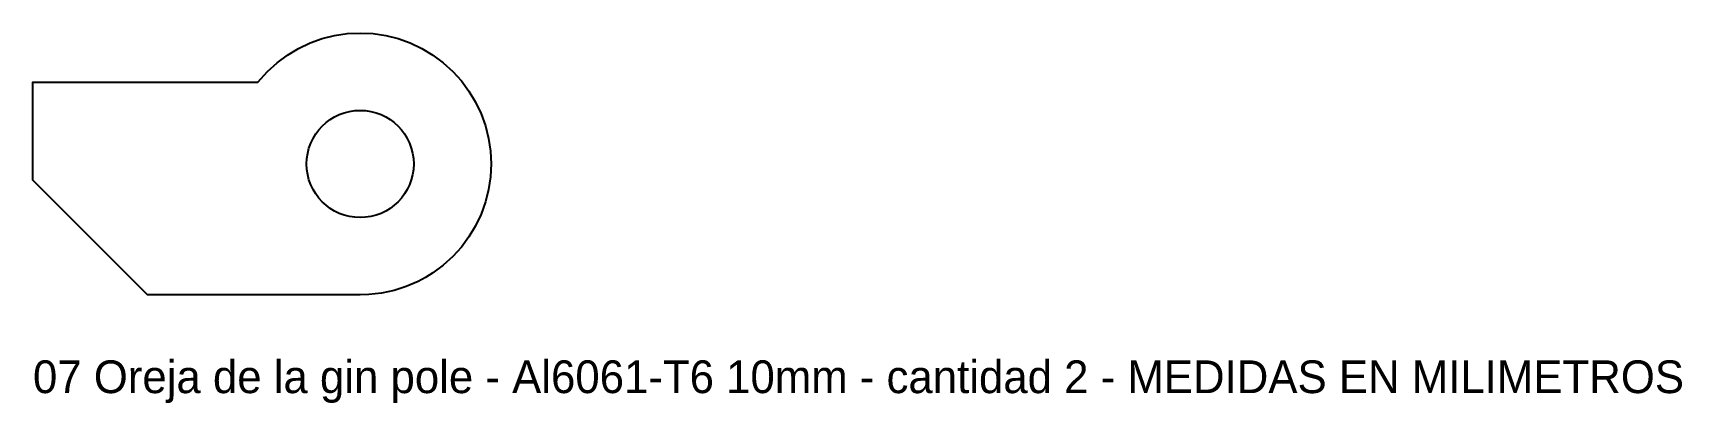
# Model space of a CAD drawing. Header units: millimetres. Extents: x -40 to 162, y -29 to 16.
import ezdxf

# ---------------------------------------------------------------- set-up
doc = ezdxf.new("R2010")
doc.units = ezdxf.units.MM
doc.layers.add('CORTE', color=1, linetype='Continuous')
doc.layers.add('NOTAS', color=3, linetype='Continuous')

msp = doc.modelspace()

# ---------------------------------------------------------------- linework, layer by layer
at = {"layer": 'CORTE'}
msp.add_lwpolyline([(-12.49, 10), (-11.31, 11.31), (-10.15, 12.37), (-8.89, 13.3), (-7.54, 14.11), (-6.12, 14.78), (-4.64, 15.31), (-3.12, 15.69), (-1.57, 15.92), (0, 16), (1.57, 15.92), (3.12, 15.69), (4.64, 15.31), (6.12, 14.78), (7.54, 14.11), (8.89, 13.3), (10.15, 12.37), (11.31, 11.31), (12.37, 10.15), (13.3, 8.89), (14.11, 7.54), (14.78, 6.12), (15.31, 4.64), (15.69, 3.12), (15.92, 1.57), (16, 0), (15.92, -1.57), (15.69, -3.12), (15.31, -4.64), (14.78, -6.12), (14.11, -7.54), (13.3, -8.89), (12.37, -10.15), (11.31, -11.31), (10.15, -12.37), (8.89, -13.3), (8, -13.86), (7.08, -14.35), (5.64, -14.97), (4.14, -15.45), (2.61, -15.79), (1.05, -15.97), (0, -16), (-26, -16), (-40, -2), (-40, 10), (-12.49, 10)], close=True, dxfattribs=at)
msp.add_circle((0, 0), 6.55, dxfattribs=at)

# ---------------------------------------------------------------- texts
at = {"layer": 'NOTAS'}
msp.add_text('07 Oreja de la gin pole - Al6061-T6 10mm - cantidad 2 - MEDIDAS EN MILIMETROS', height=4, dxfattribs=at).set_placement((-40, -28))

doc.saveas('drawing.dxf')
